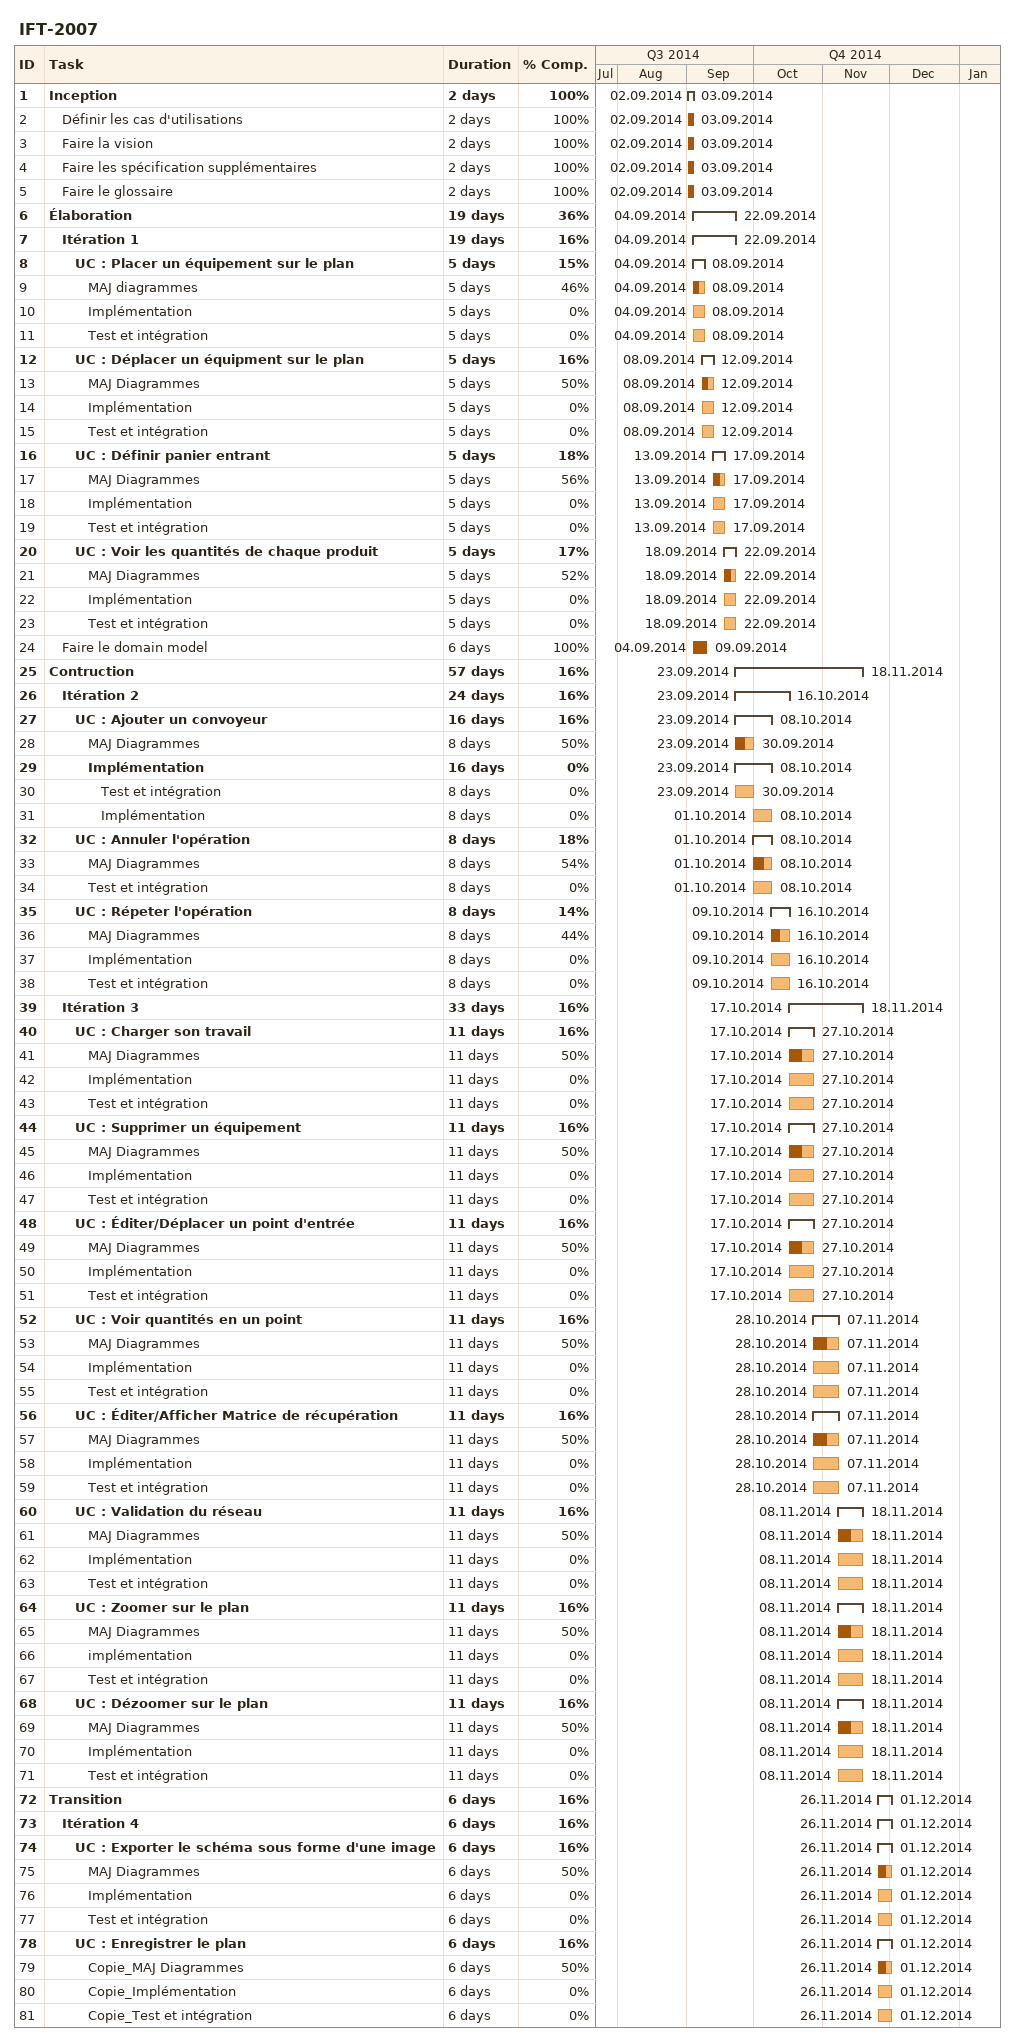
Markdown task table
IFT-2007

| ID | Level | Task | Duration | Start | Finish | % complete |
|---|---|---|---|---|---|---|
| 1 | 1 | **Inception** | 2d | 2014-09-02 | 2014-09-03 | 100 |
| 2 | 2 | Définir les cas d'utilisations | 2d | 2014-09-02 | 2014-09-03 | 100 |
| 3 | 2 | Faire la vision | 2d | 2014-09-02 | 2014-09-03 | 100 |
| 4 | 2 | Faire les spécification supplémentaires | 2d | 2014-09-02 | 2014-09-03 | 100 |
| 5 | 2 | Faire le glossaire | 2d | 2014-09-02 | 2014-09-03 | 100 |
| 6 | 1 | **Élaboration** | 19d | 2014-09-04 | 2014-09-22 | 36 |
| 7 | 2 | **Itération 1** | 19d | 2014-09-04 | 2014-09-22 | 16 |
| 8 | 3 | **UC : Placer un équipement sur le plan** | 5d | 2014-09-04 | 2014-09-08 | 15 |
| 9 | 4 | MAJ diagrammes | 5d | 2014-09-04 | 2014-09-08 | 46 |
| 10 | 4 | Implémentation | 5d | 2014-09-04 | 2014-09-08 | 0 |
| 11 | 4 | Test et intégration | 5d | 2014-09-04 | 2014-09-08 | 0 |
| 12 | 3 | **UC : Déplacer un équipment sur le plan** | 5d | 2014-09-08 | 2014-09-12 | 16 |
| 13 | 4 | MAJ Diagrammes | 5d | 2014-09-08 | 2014-09-12 | 50 |
| 14 | 4 | Implémentation | 5d | 2014-09-08 | 2014-09-12 | 0 |
| 15 | 4 | Test et intégration | 5d | 2014-09-08 | 2014-09-12 | 0 |
| 16 | 3 | **UC : Définir panier entrant** | 5d | 2014-09-13 | 2014-09-17 | 18 |
| 17 | 4 | MAJ Diagrammes | 5d | 2014-09-13 | 2014-09-17 | 56 |
| 18 | 4 | Implémentation | 5d | 2014-09-13 | 2014-09-17 | 0 |
| 19 | 4 | Test et intégration | 5d | 2014-09-13 | 2014-09-17 | 0 |
| 20 | 3 | **UC : Voir les quantités de chaque produit** | 5d | 2014-09-18 | 2014-09-22 | 17 |
| 21 | 4 | MAJ Diagrammes | 5d | 2014-09-18 | 2014-09-22 | 52 |
| 22 | 4 | Implémentation | 5d | 2014-09-18 | 2014-09-22 | 0 |
| 23 | 4 | Test et intégration | 5d | 2014-09-18 | 2014-09-22 | 0 |
| 24 | 2 | Faire le domain model | 6d | 2014-09-04 | 2014-09-09 | 100 |
| 25 | 1 | **Contruction** | 57d | 2014-09-23 | 2014-11-18 | 16 |
| 26 | 2 | **Itération 2** | 24d | 2014-09-23 | 2014-10-16 | 16 |
| 27 | 3 | **UC : Ajouter un convoyeur** | 16d | 2014-09-23 | 2014-10-08 | 16 |
| 28 | 4 | MAJ Diagrammes | 8d | 2014-09-23 | 2014-09-30 | 50 |
| 29 | 4 | **Implémentation** | 16d | 2014-09-23 | 2014-10-08 | 0 |
| 30 | 5 | Test et intégration | 8d | 2014-09-23 | 2014-09-30 | 0 |
| 31 | 5 | Implémentation | 8d | 2014-10-01 | 2014-10-08 | 0 |
| 32 | 3 | **UC : Annuler l'opération** | 8d | 2014-10-01 | 2014-10-08 | 18 |
| 33 | 4 | MAJ Diagrammes | 8d | 2014-10-01 | 2014-10-08 | 54 |
| 34 | 4 | Test et intégration | 8d | 2014-10-01 | 2014-10-08 | 0 |
| 35 | 3 | **UC : Répeter l'opération** | 8d | 2014-10-09 | 2014-10-16 | 14 |
| 36 | 4 | MAJ Diagrammes | 8d | 2014-10-09 | 2014-10-16 | 44 |
| 37 | 4 | Implémentation | 8d | 2014-10-09 | 2014-10-16 | 0 |
| 38 | 4 | Test et intégration | 8d | 2014-10-09 | 2014-10-16 | 0 |
| 39 | 2 | **Itération 3** | 33d | 2014-10-17 | 2014-11-18 | 16 |
| 40 | 3 | **UC : Charger son travail** | 11d | 2014-10-17 | 2014-10-27 | 16 |
| 41 | 4 | MAJ Diagrammes | 11d | 2014-10-17 | 2014-10-27 | 50 |
| 42 | 4 | Implémentation | 11d | 2014-10-17 | 2014-10-27 | 0 |
| 43 | 4 | Test et intégration | 11d | 2014-10-17 | 2014-10-27 | 0 |
| 44 | 3 | **UC : Supprimer un équipement** | 11d | 2014-10-17 | 2014-10-27 | 16 |
| 45 | 4 | MAJ Diagrammes | 11d | 2014-10-17 | 2014-10-27 | 50 |
| 46 | 4 | Implémentation | 11d | 2014-10-17 | 2014-10-27 | 0 |
| 47 | 4 | Test et intégration | 11d | 2014-10-17 | 2014-10-27 | 0 |
| 48 | 3 | **UC : Éditer/Déplacer un point d'entrée** | 11d | 2014-10-17 | 2014-10-27 | 16 |
| 49 | 4 | MAJ Diagrammes | 11d | 2014-10-17 | 2014-10-27 | 50 |
| 50 | 4 | Implémentation | 11d | 2014-10-17 | 2014-10-27 | 0 |
| 51 | 4 | Test et intégration | 11d | 2014-10-17 | 2014-10-27 | 0 |
| 52 | 3 | **UC : Voir quantités en un point** | 11d | 2014-10-28 | 2014-11-07 | 16 |
| 53 | 4 | MAJ Diagrammes | 11d | 2014-10-28 | 2014-11-07 | 50 |
| 54 | 4 | Implémentation | 11d | 2014-10-28 | 2014-11-07 | 0 |
| 55 | 4 | Test et intégration | 11d | 2014-10-28 | 2014-11-07 | 0 |
| 56 | 3 | **UC : Éditer/Afficher Matrice de récupération** | 11d | 2014-10-28 | 2014-11-07 | 16 |
| 57 | 4 | MAJ Diagrammes | 11d | 2014-10-28 | 2014-11-07 | 50 |
| 58 | 4 | Implémentation | 11d | 2014-10-28 | 2014-11-07 | 0 |
| 59 | 4 | Test et intégration | 11d | 2014-10-28 | 2014-11-07 | 0 |
| 60 | 3 | **UC : Validation du réseau** | 11d | 2014-11-08 | 2014-11-18 | 16 |
| 61 | 4 | MAJ Diagrammes | 11d | 2014-11-08 | 2014-11-18 | 50 |
| 62 | 4 | Implémentation | 11d | 2014-11-08 | 2014-11-18 | 0 |
| 63 | 4 | Test et intégration | 11d | 2014-11-08 | 2014-11-18 | 0 |
| 64 | 3 | **UC : Zoomer sur le plan** | 11d | 2014-11-08 | 2014-11-18 | 16 |
| 65 | 4 | MAJ Diagrammes | 11d | 2014-11-08 | 2014-11-18 | 50 |
| 66 | 4 | implémentation | 11d | 2014-11-08 | 2014-11-18 | 0 |
| 67 | 4 | Test et intégration | 11d | 2014-11-08 | 2014-11-18 | 0 |
| 68 | 3 | **UC : Dézoomer sur le plan** | 11d | 2014-11-08 | 2014-11-18 | 16 |
| 69 | 4 | MAJ Diagrammes | 11d | 2014-11-08 | 2014-11-18 | 50 |
| 70 | 4 | Implémentation | 11d | 2014-11-08 | 2014-11-18 | 0 |
| 71 | 4 | Test et intégration | 11d | 2014-11-08 | 2014-11-18 | 0 |
| 72 | 1 | **Transition** | 6d | 2014-11-26 | 2014-12-01 | 16 |
| 73 | 2 | **Itération 4** | 6d | 2014-11-26 | 2014-12-01 | 16 |
| 74 | 3 | **UC : Exporter le schéma sous forme d'une image** | 6d | 2014-11-26 | 2014-12-01 | 16 |
| 75 | 4 | MAJ Diagrammes | 6d | 2014-11-26 | 2014-12-01 | 50 |
| 76 | 4 | Implémentation | 6d | 2014-11-26 | 2014-12-01 | 0 |
| 77 | 4 | Test et intégration | 6d | 2014-11-26 | 2014-12-01 | 0 |
| 78 | 3 | **UC : Enregistrer le plan** | 6d | 2014-11-26 | 2014-12-01 | 16 |
| 79 | 4 | Copie_MAJ Diagrammes | 6d | 2014-11-26 | 2014-12-01 | 50 |
| 80 | 4 | Copie_Implémentation | 6d | 2014-11-26 | 2014-12-01 | 0 |
| 81 | 4 | Copie_Test et intégration | 6d | 2014-11-26 | 2014-12-01 | 0 |
